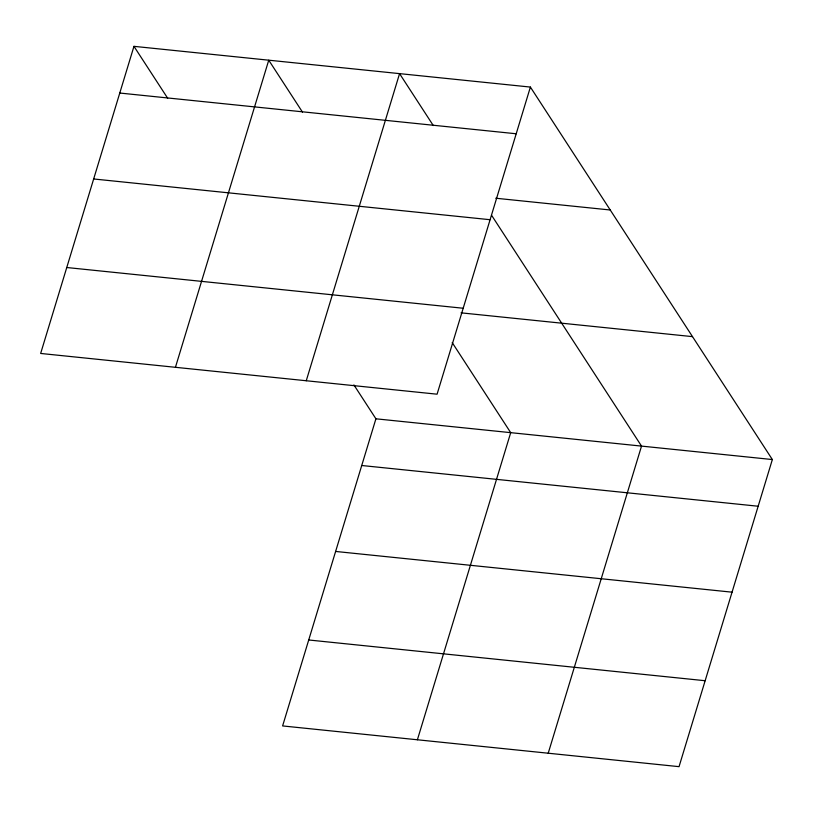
<?xml version="1.0" encoding="UTF-8"?>
<svg xmlns="http://www.w3.org/2000/svg" width="813" height="813" viewBox="0 0 813 813"><rect width="100%" height="100%" fill="white"/><g stroke="black" fill="none" stroke-linecap="round" stroke-linejoin="round"><path stroke-width="1.22" d="M133.962 46.341L40.65 353.452L437.079 394.193L530.391 87.072L133.962 46.341L167.691 98.261M175.435 367.303L268.747 60.192L302.477 112.113M306.257 380.748L399.569 73.637L433.299 125.558M353.899 384.905L375.921 418.807L282.609 725.928L679.038 766.659L772.35 459.548L530.391 87.072M417.394 739.779L510.706 432.658L452.201 342.588M548.216 753.214L641.528 446.103L491.753 215.547M119.775 93.038L516.194 133.769M495.767 198.23L610.238 209.988M93.658 178.972L490.087 219.713M66.757 267.518L463.186 308.249M461.052 312.842L692.503 336.633M375.921 418.807L772.35 459.548M361.734 465.503L758.163 506.235M335.627 551.448L732.056 592.179M308.727 639.983L705.156 680.725"/></g></svg>
